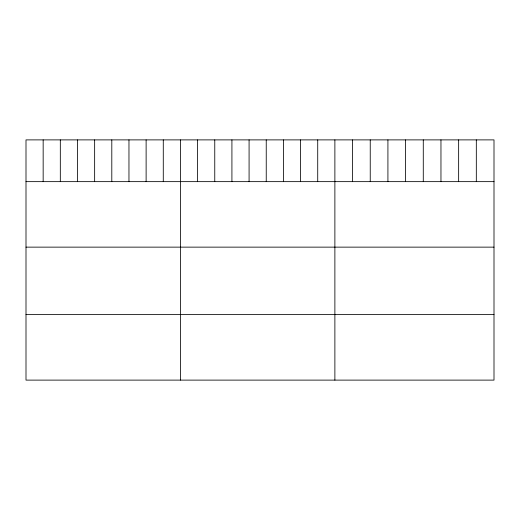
<?xml version="1.0" encoding="UTF-8"?>
<svg xmlns="http://www.w3.org/2000/svg" width="520" height="520" viewBox="0 0 520 520"><rect width="100%" height="100%" fill="white"/><g stroke="black" fill="none" stroke-linecap="round" stroke-linejoin="round"><path stroke-width="0.78" d="M494 181.643L494 380.113L26 380.113L26 139.887L494 139.887L494 181.643L26 181.643M26 247.136L494 247.136M26 314.613L494 314.613M476.32 139.887L476.32 181.643M458.64 139.887L458.64 181.643M440.96 139.887L440.96 181.643M423.28 139.887L423.28 181.643M405.6 139.887L405.6 181.643M387.92 139.887L387.92 181.643M370.24 139.887L370.24 181.643M352.56 139.887L352.56 181.643M334.88 139.887L334.88 380.113M317.72 139.887L317.72 181.643M300.56 139.887L300.56 181.643M283.4 139.887L283.4 181.643M266.24 139.887L266.24 181.643M249.08 139.887L249.08 181.643M231.92 139.887L231.92 181.643M214.76 139.887L214.76 181.643M197.6 139.887L197.6 181.643M180.44 139.887L180.44 380.113M163.28 139.887L163.28 181.643M146.12 139.887L146.12 181.643M128.96 139.887L128.96 181.643M111.8 139.887L111.8 181.643M94.64 139.887L94.64 181.643M77.48 139.887L77.48 181.643M60.32 139.887L60.32 181.643M43.16 139.887L43.16 181.643"/></g></svg>
